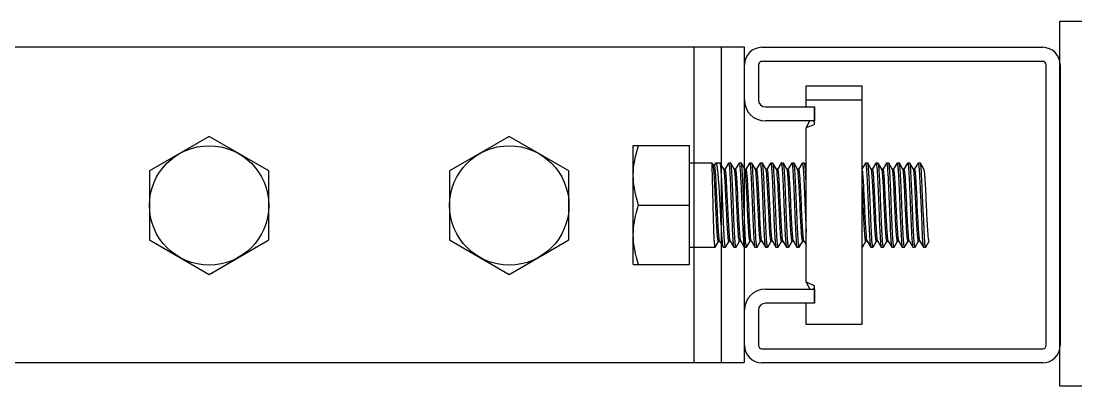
# Model space of a CAD drawing. Extents: x 1060579 to 1383165, y 581819 to 1037910.
# Drawn here: x 1271661 to 1272345, y 848100 to 848337 of the extents above; entities that cross this region are included whole.
import ezdxf

# ---------------------------------------------------------------- set-up
doc = ezdxf.new("R2010")
doc.units = 0
doc.header["$LTSCALE"] = 1000
doc.header["$MEASUREMENT"] = 0
doc.layers.add('02___PRT_ALL_AXES', color=7, linetype='Continuous')

msp = doc.modelspace()

# ---------------------------------------------------------------- linework, layer by layer
at = {"color": 0, "linetype": 'Continuous'}
for p, q in [((1272334.19, 848100.05), (1272334.19, 848336.96)), ((1272334.19, 848336.96), (1272589.33, 848336.96)), ((1272140.96, 848319.91), (1272323.04, 848319.91)), ((1272323.04, 848310.81), (1272140.96, 848310.81)), ((1272129.58, 848285.77), (1272129.58, 848308.53)), ((1272138.68, 848308.53), (1272138.68, 848285.77)), ((1272325.31, 848126.45), (1272325.31, 848308.53)), ((1272334.42, 848308.53), (1272334.42, 848126.45)), ((1272169.63, 848281.26), (1272169.63, 848285.81)), ((1272143.23, 848281.22), (1272175.1, 848281.22)), ((1272175.1, 848269.87), (1272175.1, 848281.26)), ((1272175.1, 848281.22), (1272175.1, 848272.11)), ((1272175.1, 848272.11), (1272143.23, 848272.11)), ((1272169.63, 848267.6), (1272172.01, 848272.15)), ((1272175.1, 848269.87), (1272169.63, 848267.6)), ((1272174.39, 848272.15), (1272175.1, 848270.78)), ((1272169.63, 848167.42), (1272169.63, 848267.6)), ((1272093.97, 848178.81), (1272093.97, 848256.21)), ((1272109.35, 848243.44), (1272108.55, 848244.83)), ((1272110.18, 848243.51), (1272109.31, 848243.51)), ((1272110.78, 848244.61), (1272110.15, 848243.53)), ((1272113.96, 848244.76), (1272113.89, 848244.83)), ((1272116.21, 848240.89), (1272113.96, 848244.76)), ((1272119.28, 848244.76), (1272117.04, 848240.91)), ((1272119.28, 848244.76), (1272119.35, 848244.83)), ((1272120.79, 848244.76), (1272120.72, 848244.83)), ((1272123.04, 848240.89), (1272120.79, 848244.76)), ((1272126.11, 848244.76), (1272123.87, 848240.91)), ((1272126.11, 848244.76), (1272126.18, 848244.83)), ((1272127.62, 848244.76), (1272127.55, 848244.83)), ((1272129.87, 848240.89), (1272127.62, 848244.76)), ((1272132.94, 848244.76), (1272130.7, 848240.91)), ((1272132.94, 848244.76), (1272133.01, 848244.83)), ((1272134.45, 848244.76), (1272134.38, 848244.83)), ((1272136.7, 848240.89), (1272134.45, 848244.76)), ((1272139.77, 848244.76), (1272137.53, 848240.91)), ((1272139.77, 848244.76), (1272139.84, 848244.83)), ((1272141.28, 848244.76), (1272141.21, 848244.83)), ((1272143.53, 848240.89), (1272141.28, 848244.76)), ((1272146.6, 848244.76), (1272144.36, 848240.91)), ((1272146.6, 848244.76), (1272146.67, 848244.83)), ((1272148.11, 848244.76), (1272148.04, 848244.83)), ((1272150.36, 848240.89), (1272148.11, 848244.76)), ((1272153.43, 848244.76), (1272151.19, 848240.91)), ((1272153.43, 848244.76), (1272153.5, 848244.83)), ((1272154.94, 848244.76), (1272154.87, 848244.83)), ((1272157.19, 848240.89), (1272154.94, 848244.76)), ((1272160.26, 848244.76), (1272158.02, 848240.91)), ((1272160.26, 848244.76), (1272160.33, 848244.83)), ((1272161.77, 848244.76), (1272161.7, 848244.83)), ((1272164.02, 848240.89), (1272161.77, 848244.76)), ((1272167.09, 848244.76), (1272164.85, 848240.91)), ((1272167.09, 848244.76), (1272167.16, 848244.83)), ((1272168.6, 848244.76), (1272168.53, 848244.83)), ((1272169.63, 848242.98), (1272168.6, 848244.76)), ((1272208.06, 848244.76), (1272206.06, 848241.3)), ((1272208.06, 848244.76), (1272208.14, 848244.83)), ((1272209.58, 848244.76), (1272209.51, 848244.83)), ((1272211.83, 848240.89), (1272209.58, 848244.76)), ((1272214.89, 848244.76), (1272212.66, 848240.91)), ((1272214.89, 848244.76), (1272214.97, 848244.83)), ((1272216.41, 848244.76), (1272216.34, 848244.83)), ((1272218.66, 848240.89), (1272216.41, 848244.76)), ((1272221.72, 848244.76), (1272219.49, 848240.91)), ((1272221.72, 848244.76), (1272221.8, 848244.83)), ((1272223.24, 848244.76), (1272223.17, 848244.83)), ((1272225.49, 848240.89), (1272223.24, 848244.76)), ((1272228.55, 848244.76), (1272226.32, 848240.91)), ((1272228.55, 848244.76), (1272228.63, 848244.83)), ((1272230.07, 848244.76), (1272230, 848244.83)), ((1272232.32, 848240.89), (1272230.07, 848244.76)), ((1272235.38, 848244.76), (1272233.15, 848240.91)), ((1272235.38, 848244.76), (1272235.46, 848244.83)), ((1272236.9, 848244.76), (1272236.83, 848244.83)), ((1272239.15, 848240.89), (1272236.9, 848244.76)), ((1272242.21, 848244.76), (1272239.98, 848240.91)), ((1272242.21, 848244.76), (1272242.29, 848244.83)), ((1272243.73, 848244.76), (1272243.66, 848244.83)), ((1272245.98, 848240.89), (1272243.73, 848244.76)), ((1272116.25, 848240.81), (1272116.21, 848240.89)), ((1272117.07, 848240.89), (1272116.21, 848240.89)), ((1272116.3, 848240.69), (1272116.25, 848240.81)), ((1272123.08, 848240.81), (1272123.04, 848240.89)), ((1272123.9, 848240.89), (1272123.04, 848240.89)), ((1272123.12, 848240.74), (1272123.08, 848240.81)), ((1272129.91, 848240.81), (1272129.87, 848240.89)), ((1272130.73, 848240.89), (1272129.87, 848240.89)), ((1272129.96, 848240.7), (1272129.91, 848240.81)), ((1272136.74, 848240.81), (1272136.7, 848240.89)), ((1272137.56, 848240.89), (1272136.7, 848240.89)), ((1272136.81, 848240.64), (1272136.74, 848240.81)), ((1272143.57, 848240.81), (1272143.53, 848240.89)), ((1272144.39, 848240.89), (1272143.53, 848240.89)), ((1272143.62, 848240.69), (1272143.57, 848240.81)), ((1272150.4, 848240.81), (1272150.36, 848240.89)), ((1272151.22, 848240.89), (1272150.36, 848240.89)), ((1272150.44, 848240.74), (1272150.4, 848240.81)), ((1272157.23, 848240.81), (1272157.19, 848240.89)), ((1272158.05, 848240.89), (1272157.19, 848240.89)), ((1272157.28, 848240.7), (1272157.23, 848240.81)), ((1272164.06, 848240.81), (1272164.02, 848240.89)), ((1272164.88, 848240.89), (1272164.02, 848240.89)), ((1272164.13, 848240.64), (1272164.06, 848240.81)), ((1272211.87, 848240.81), (1272211.83, 848240.89)), ((1272212.69, 848240.89), (1272211.83, 848240.89)), ((1272211.92, 848240.7), (1272211.87, 848240.81)), ((1272218.7, 848240.81), (1272218.66, 848240.89)), ((1272219.52, 848240.89), (1272218.66, 848240.89)), ((1272218.77, 848240.64), (1272218.7, 848240.81)), ((1272226.35, 848240.89), (1272225.49, 848240.89)), ((1272225.53, 848240.81), (1272225.49, 848240.89)), ((1272225.58, 848240.69), (1272225.53, 848240.81)), ((1272233.18, 848240.89), (1272232.32, 848240.89)), ((1272232.36, 848240.81), (1272232.32, 848240.89)), ((1272232.4, 848240.74), (1272232.36, 848240.81)), ((1272240.01, 848240.89), (1272239.15, 848240.89)), ((1272239.19, 848240.81), (1272239.15, 848240.89)), ((1272239.24, 848240.7), (1272239.19, 848240.81)), ((1272120.4, 848194.21), (1272120.33, 848194.38)), ((1272120.4, 848194.21), (1272120.44, 848194.13)), ((1272127.23, 848194.21), (1272127.18, 848194.32)), ((1272127.23, 848194.21), (1272127.27, 848194.13)), ((1272134.06, 848194.21), (1272134.03, 848194.28)), ((1272134.06, 848194.21), (1272134.1, 848194.13)), ((1272140.89, 848194.21), (1272140.84, 848194.33)), ((1272140.89, 848194.21), (1272140.93, 848194.13)), ((1272147.72, 848194.21), (1272147.65, 848194.38)), ((1272147.72, 848194.21), (1272147.76, 848194.13)), ((1272154.55, 848194.21), (1272154.5, 848194.32)), ((1272154.55, 848194.21), (1272154.59, 848194.13)), ((1272161.38, 848194.21), (1272161.35, 848194.28)), ((1272161.38, 848194.21), (1272161.42, 848194.13)), ((1272168.21, 848194.21), (1272168.16, 848194.33)), ((1272168.21, 848194.21), (1272168.25, 848194.13)), ((1272209.19, 848194.21), (1272209.14, 848194.32)), ((1272209.19, 848194.21), (1272209.23, 848194.13)), ((1272216.02, 848194.21), (1272215.99, 848194.28)), ((1272216.02, 848194.21), (1272216.06, 848194.13)), ((1272222.85, 848194.21), (1272222.8, 848194.33)), ((1272222.85, 848194.21), (1272222.89, 848194.13)), ((1272229.68, 848194.21), (1272229.61, 848194.38)), ((1272229.68, 848194.21), (1272229.72, 848194.13)), ((1272236.51, 848194.21), (1272236.46, 848194.32)), ((1272236.51, 848194.21), (1272236.55, 848194.13)), ((1272243.34, 848194.21), (1272243.3, 848194.28)), ((1272243.34, 848194.21), (1272243.38, 848194.13)), ((1272110.66, 848190.24), (1272110.61, 848190.19)), ((1272110.66, 848190.24), (1272112.77, 848193.88)), ((1272112.73, 848193.9), (1272113.6, 848193.9)), ((1272113.54, 848194.01), (1272113.52, 848194.06)), ((1272113.56, 848193.97), (1272113.54, 848194.01)), ((1272113.56, 848193.97), (1272115.7, 848190.28)), ((1272115.7, 848190.28), (1272115.8, 848190.19)), ((1272117.38, 848190.25), (1272117.3, 848190.19)), ((1272117.38, 848190.25), (1272119.61, 848194.11)), ((1272119.58, 848194.13), (1272120.44, 848194.13)), ((1272120.44, 848194.13), (1272122.69, 848190.25)), ((1272122.69, 848190.25), (1272122.77, 848190.19)), ((1272124.21, 848190.25), (1272124.13, 848190.19)), ((1272124.21, 848190.25), (1272126.44, 848194.11)), ((1272126.41, 848194.13), (1272127.27, 848194.13)), ((1272127.27, 848194.13), (1272129.52, 848190.25)), ((1272129.52, 848190.25), (1272129.6, 848190.19)), ((1272131.04, 848190.25), (1272130.96, 848190.19)), ((1272131.04, 848190.25), (1272133.27, 848194.11)), ((1272133.24, 848194.13), (1272134.1, 848194.13)), ((1272134.1, 848194.13), (1272136.35, 848190.25)), ((1272136.35, 848190.25), (1272136.43, 848190.19)), ((1272137.87, 848190.25), (1272137.79, 848190.19)), ((1272137.87, 848190.25), (1272140.1, 848194.11)), ((1272140.07, 848194.13), (1272140.93, 848194.13)), ((1272140.93, 848194.13), (1272143.18, 848190.25)), ((1272143.18, 848190.25), (1272143.25, 848190.19)), ((1272144.7, 848190.25), (1272144.62, 848190.19)), ((1272144.7, 848190.25), (1272146.93, 848194.11)), ((1272146.9, 848194.13), (1272147.76, 848194.13)), ((1272147.76, 848194.13), (1272150.01, 848190.25)), ((1272150.01, 848190.25), (1272150.08, 848190.19)), ((1272151.53, 848190.25), (1272151.45, 848190.19)), ((1272151.53, 848190.25), (1272153.76, 848194.11)), ((1272153.73, 848194.13), (1272154.59, 848194.13)), ((1272154.59, 848194.13), (1272156.84, 848190.25)), ((1272156.84, 848190.25), (1272156.91, 848190.19)), ((1272158.36, 848190.25), (1272158.28, 848190.19)), ((1272158.36, 848190.25), (1272160.59, 848194.11)), ((1272160.56, 848194.13), (1272161.42, 848194.13)), ((1272161.42, 848194.13), (1272163.67, 848190.25)), ((1272163.67, 848190.25), (1272163.74, 848190.19)), ((1272165.19, 848190.25), (1272165.11, 848190.19)), ((1272165.19, 848190.25), (1272167.42, 848194.11)), ((1272167.39, 848194.13), (1272168.25, 848194.13)), ((1272168.25, 848194.13), (1272169.63, 848191.75)), ((1272206.09, 848190.19), (1272206.06, 848190.2)), ((1272206.17, 848190.25), (1272206.09, 848190.19)), ((1272206.17, 848190.25), (1272208.4, 848194.11)), ((1272208.37, 848194.13), (1272209.23, 848194.13)), ((1272209.23, 848194.13), (1272211.48, 848190.25)), ((1272211.48, 848190.25), (1272211.55, 848190.19)), ((1272213, 848190.25), (1272212.92, 848190.19)), ((1272213, 848190.25), (1272215.23, 848194.11)), ((1272215.2, 848194.13), (1272216.06, 848194.13)), ((1272216.06, 848194.13), (1272218.31, 848190.25)), ((1272218.31, 848190.25), (1272218.38, 848190.19)), ((1272219.83, 848190.25), (1272219.75, 848190.19)), ((1272219.83, 848190.25), (1272222.06, 848194.11)), ((1272222.03, 848194.13), (1272222.89, 848194.13)), ((1272222.89, 848194.13), (1272225.14, 848190.25)), ((1272225.14, 848190.25), (1272225.21, 848190.19)), ((1272226.66, 848190.25), (1272226.58, 848190.19)), ((1272226.66, 848190.25), (1272228.89, 848194.11)), ((1272228.86, 848194.13), (1272229.72, 848194.13)), ((1272229.72, 848194.13), (1272231.97, 848190.25)), ((1272231.97, 848190.25), (1272232.04, 848190.19)), ((1272233.49, 848190.25), (1272233.41, 848190.19)), ((1272233.49, 848190.25), (1272235.72, 848194.11)), ((1272235.69, 848194.13), (1272236.55, 848194.13)), ((1272236.55, 848194.13), (1272238.8, 848190.25)), ((1272238.8, 848190.25), (1272238.87, 848190.19)), ((1272240.32, 848190.25), (1272240.24, 848190.19)), ((1272240.32, 848190.25), (1272242.55, 848194.11)), ((1272242.52, 848194.13), (1272243.38, 848194.13)), ((1272243.38, 848194.13), (1272245.63, 848190.25)), ((1272245.63, 848190.25), (1272245.7, 848190.19)), ((1272247.15, 848190.25), (1272247.07, 848190.19)), ((1272247.15, 848190.25), (1272249.38, 848194.11)), ((1272247.15, 848190.25), (1272247.69, 848191.2)), ((1272175.1, 848165.15), (1272169.63, 848167.42)), ((1272169.63, 848167.42), (1272172.01, 848162.87)), ((1272143.23, 848162.87), (1272175.1, 848162.87)), ((1272174.39, 848162.87), (1272175.1, 848164.24)), ((1272175.1, 848153.76), (1272175.1, 848165.15)), ((1272175.1, 848162.87), (1272175.1, 848153.76)), ((1272175.1, 848153.76), (1272143.23, 848153.76)), ((1272169.63, 848140.1), (1272169.63, 848153.76)), ((1272129.58, 848126.45), (1272129.58, 848149.21)), ((1272138.68, 848149.21), (1272138.68, 848126.45)), ((1272140.96, 848124.18), (1272323.04, 848124.18)), ((1272323.04, 848115.07), (1272140.96, 848115.07)), ((1272334.19, 848100.05), (1272589.33, 848100.05))]:
    msp.add_line(p, q, dxfattribs=at)
at = {"color": 0}
for p, q in [((1271529.78, 848320.21), (1272129.45, 848320.21)), ((1271852.51, 848320.21), (1272129.45, 848320.21)), ((1272096.9, 848320.21), (1272096.9, 848115.29)), ((1272114.46, 848320.21), (1272114.46, 848115.29)), ((1272129.45, 848320.21), (1272129.45, 848115.29)), ((1270990.26, 848115.2), (1272129.45, 848115.29)), ((1271852.51, 848115.29), (1272129.45, 848115.29))]:
    msp.add_line(p, q, dxfattribs=at)
at = {"color": 0, "linetype": 'Continuous'}
for centre, radius, start, end in [((1272140.96, 848308.53), 11.38, 90, 180), ((1272323.04, 848308.53), 11.38, 0, 90), ((1272140.96, 848308.53), 2.28, 90, 180), ((1272323.04, 848308.53), 2.28, 0, 90), ((1272143.23, 848285.77), 13.66, 180, 270), ((1272143.23, 848285.77), 4.55, 180, 270), ((1272143.23, 848149.21), 13.66, 90, 180), ((1272143.23, 848149.21), 4.55, 90, 180), ((1272140.96, 848126.45), 11.38, 180, 270), ((1272140.96, 848126.45), 2.28, 180, 270), ((1272323.04, 848126.45), 11.38, 270, 0), ((1272323.04, 848126.45), 2.28, 270, 0)]:
    msp.add_arc(centre, radius, start, end, dxfattribs=at)
for points, knots in [([(1272109.34, 848217.51), (1272109.25, 848220.96), (1272109.13, 848225.98), (1272108.97, 848232.36), (1272108.88, 848236.44), (1272108.75, 848239.78), (1272108.74, 848242.33), (1272108.54, 848243.86), (1272108.65, 848244.65), (1272108.55, 848244.83)], [0, 0, 0, 0, 0.378979, 0.550574, 0.701439, 0.825899, 0.919266, 0.978026, 1, 1, 1, 1]), ([(1272112.73, 848193.9), (1272112.56, 848193.9), (1272112.48, 848194.84), (1272112.22, 848195.96), (1272112.06, 848198.35), (1272111.84, 848201.31), (1272111.63, 848204.99), (1272111.34, 848210.73), (1272111, 848218.34), (1272110.61, 848227.18), (1272110.28, 848233.97), (1272109.98, 848238.44), (1272109.8, 848240.82), (1272109.59, 848242.39), (1272109.48, 848243.21), (1272109.35, 848243.44)], [0, 0, 0, 0, 0.01052, 0.0391, 0.08506, 0.146619, 0.22135, 0.306335, 0.493724, 0.680808, 0.840683, 0.903326, 0.951582, 0.984032, 1, 1, 1, 1]), ([(1272113.52, 848194.06), (1272113.16, 848194.96), (1272113.08, 848198.03), (1272112.54, 848203.74), (1272112.23, 848211.68), (1272111.81, 848220.56), (1272111.48, 848228), (1272111.2, 848233.45), (1272111.01, 848236.85), (1272110.8, 848239.54), (1272110.64, 848241.69), (1272110.41, 848242.69), (1272110.33, 848243.51), (1272110.18, 848243.51)], [0, 0, 0, 0, 0.058667, 0.181398, 0.349542, 0.537959, 0.719317, 0.799263, 0.868346, 0.924327, 0.965497, 0.990759, 1, 1, 1, 1]), ([(1272110.78, 848244.61), (1272110.82, 848244.67), (1272110.88, 848244.77), (1272110.99, 848244.83), (1272111.03, 848244.83)], [0, 0, 0, 0, 0.60461, 1, 1, 1, 1]), ([(1272111.03, 848244.83), (1272111.24, 848244.83), (1272111.54, 848243.87), (1272111.82, 848242.52), (1272112.15, 848239.91), (1272112.46, 848236.6), (1272112.77, 848232.49), (1272113.19, 848226.06), (1272113.47, 848221), (1272113.65, 848217.51)], [0, 0, 0, 0, 0.023288, 0.081106, 0.17351, 0.297357, 0.448037, 0.619843, 1, 1, 1, 1]), ([(1272115.59, 848217.51), (1272115.46, 848220.85), (1272115.21, 848227.06), (1272114.89, 848234.42), (1272114.59, 848239.29), (1272114.42, 848241.9), (1272114.19, 848243.61), (1272114.1, 848244.52), (1272113.96, 848244.76)], [0, 0, 0, 0, 0.366988, 0.682925, 0.807584, 0.903955, 0.968736, 1, 1, 1, 1]), ([(1272119.35, 848244.83), (1272119.54, 848244.83), (1272119.57, 848243.77), (1272119.86, 848242.56), (1272120, 848239.88), (1272120.23, 848236.6), (1272120.43, 848232.49), (1272120.72, 848226.06), (1272120.92, 848220.99), (1272121.06, 848217.51)], [0, 0, 0, 0, 0.020674, 0.077922, 0.170354, 0.294552, 0.445782, 0.618271, 1, 1, 1, 1]), ([(1272122.42, 848217.51), (1272122.29, 848220.85), (1272122.04, 848227.06), (1272121.72, 848234.42), (1272121.42, 848239.29), (1272121.25, 848241.9), (1272121.02, 848243.61), (1272120.93, 848244.52), (1272120.79, 848244.76)], [0, 0, 0, 0, 0.366992, 0.68293, 0.807585, 0.903954, 0.968736, 1, 1, 1, 1]), ([(1272126.18, 848244.83), (1272126.47, 848244.34), (1272126.55, 848243.15), (1272126.79, 848240.91), (1272126.96, 848238.04), (1272127.16, 848234.63), (1272127.37, 848230.06), (1272127.62, 848224.36), (1272127.8, 848219.79), (1272127.89, 848217.51)], [0, 0, 0, 0, 0.062069, 0.124628, 0.24966, 0.374704, 0.499766, 0.749882, 1, 1, 1, 1]), ([(1272129.25, 848217.51), (1272129.12, 848220.85), (1272128.87, 848227.06), (1272128.55, 848234.42), (1272128.25, 848239.29), (1272128.08, 848241.9), (1272127.85, 848243.61), (1272127.76, 848244.52), (1272127.62, 848244.76)], [0, 0, 0, 0, 0.366986, 0.682927, 0.807583, 0.903951, 0.968734, 1, 1, 1, 1]), ([(1272133.01, 848244.83), (1272133.3, 848244.34), (1272133.38, 848243.15), (1272133.62, 848240.91), (1272133.8, 848238.04), (1272133.99, 848234.63), (1272134.2, 848230.06), (1272134.45, 848224.36), (1272134.63, 848219.79), (1272134.72, 848217.51)], [0, 0, 0, 0, 0.062073, 0.124647, 0.249672, 0.374715, 0.499775, 0.749887, 1, 1, 1, 1]), ([(1272136.08, 848217.51), (1272135.95, 848220.85), (1272135.7, 848227.06), (1272135.38, 848234.42), (1272135.08, 848239.29), (1272134.91, 848241.9), (1272134.68, 848243.61), (1272134.59, 848244.52), (1272134.45, 848244.76)], [0, 0, 0, 0, 0.366981, 0.68292, 0.80758, 0.903952, 0.968734, 1, 1, 1, 1]), ([(1272139.84, 848244.83), (1272140.03, 848244.83), (1272140.06, 848243.77), (1272140.35, 848242.56), (1272140.49, 848239.88), (1272140.72, 848236.6), (1272140.92, 848232.49), (1272141.21, 848226.06), (1272141.41, 848220.99), (1272141.55, 848217.51)], [0, 0, 0, 0, 0.020675, 0.077925, 0.170358, 0.294556, 0.445789, 0.618278, 1, 1, 1, 1]), ([(1272142.91, 848217.51), (1272142.78, 848220.85), (1272142.53, 848227.06), (1272142.21, 848234.42), (1272141.91, 848239.29), (1272141.74, 848241.9), (1272141.51, 848243.61), (1272141.42, 848244.52), (1272141.28, 848244.76)], [0, 0, 0, 0, 0.366988, 0.682925, 0.807584, 0.903955, 0.968736, 1, 1, 1, 1]), ([(1272146.67, 848244.83), (1272146.86, 848244.83), (1272146.89, 848243.77), (1272147.18, 848242.56), (1272147.32, 848239.88), (1272147.55, 848236.6), (1272147.75, 848232.49), (1272148.04, 848226.06), (1272148.24, 848220.99), (1272148.38, 848217.51)], [0, 0, 0, 0, 0.020674, 0.077922, 0.170354, 0.294552, 0.445782, 0.618271, 1, 1, 1, 1]), ([(1272149.74, 848217.51), (1272149.61, 848220.85), (1272149.36, 848227.06), (1272149.04, 848234.42), (1272148.74, 848239.29), (1272148.57, 848241.9), (1272148.34, 848243.61), (1272148.25, 848244.52), (1272148.11, 848244.76)], [0, 0, 0, 0, 0.366992, 0.68293, 0.807585, 0.903954, 0.968736, 1, 1, 1, 1]), ([(1272153.5, 848244.83), (1272153.79, 848244.34), (1272153.87, 848243.15), (1272154.11, 848240.91), (1272154.28, 848238.04), (1272154.48, 848234.63), (1272154.69, 848230.06), (1272154.94, 848224.36), (1272155.12, 848219.79), (1272155.21, 848217.51)], [0, 0, 0, 0, 0.062069, 0.124628, 0.24966, 0.374704, 0.499766, 0.749882, 1, 1, 1, 1]), ([(1272156.57, 848217.51), (1272156.44, 848220.85), (1272156.19, 848227.06), (1272155.87, 848234.42), (1272155.57, 848239.29), (1272155.4, 848241.9), (1272155.17, 848243.61), (1272155.08, 848244.52), (1272154.94, 848244.76)], [0, 0, 0, 0, 0.366986, 0.682927, 0.807583, 0.903951, 0.968734, 1, 1, 1, 1]), ([(1272160.33, 848244.83), (1272160.62, 848244.34), (1272160.7, 848243.15), (1272160.94, 848240.91), (1272161.12, 848238.04), (1272161.31, 848234.63), (1272161.52, 848230.06), (1272161.77, 848224.36), (1272161.95, 848219.79), (1272162.04, 848217.51)], [0, 0, 0, 0, 0.062073, 0.124647, 0.249672, 0.374715, 0.499775, 0.749887, 1, 1, 1, 1]), ([(1272163.4, 848217.51), (1272163.27, 848220.85), (1272163.02, 848227.06), (1272162.7, 848234.42), (1272162.4, 848239.29), (1272162.23, 848241.9), (1272162, 848243.61), (1272161.91, 848244.52), (1272161.77, 848244.76)], [0, 0, 0, 0, 0.366981, 0.68292, 0.80758, 0.903952, 0.968734, 1, 1, 1, 1]), ([(1272167.16, 848244.83), (1272167.35, 848244.83), (1272167.38, 848243.77), (1272167.67, 848242.56), (1272167.81, 848239.88), (1272168.04, 848236.6), (1272168.24, 848232.49), (1272168.53, 848226.06), (1272168.73, 848220.99), (1272168.87, 848217.51)], [0, 0, 0, 0, 0.020675, 0.077925, 0.170358, 0.294556, 0.445789, 0.618278, 1, 1, 1, 1]), ([(1272169.63, 848231.82), (1272169.55, 848233.51), (1272169.39, 848236.53), (1272169.2, 848240.47), (1272168.88, 848243.04), (1272168.81, 848244.41), (1272168.6, 848244.76)], [0, 0, 0, 0, 0.391041, 0.698389, 0.904948, 1, 1, 1, 1]), ([(1272208.14, 848244.83), (1272208.43, 848244.34), (1272208.51, 848243.15), (1272208.75, 848240.91), (1272208.92, 848238.04), (1272209.12, 848234.63), (1272209.33, 848230.06), (1272209.58, 848224.36), (1272209.76, 848219.79), (1272209.85, 848217.51)], [0, 0, 0, 0, 0.062069, 0.124628, 0.24966, 0.374704, 0.499766, 0.749882, 1, 1, 1, 1]), ([(1272211.21, 848217.51), (1272211.08, 848220.85), (1272210.83, 848227.06), (1272210.51, 848234.42), (1272210.21, 848239.29), (1272210.04, 848241.9), (1272209.81, 848243.61), (1272209.72, 848244.52), (1272209.58, 848244.76)], [0, 0, 0, 0, 0.366986, 0.682927, 0.807583, 0.903951, 0.968734, 1, 1, 1, 1]), ([(1272214.97, 848244.83), (1272215.26, 848244.34), (1272215.34, 848243.15), (1272215.58, 848240.91), (1272215.76, 848238.04), (1272215.95, 848234.63), (1272216.16, 848230.06), (1272216.41, 848224.36), (1272216.59, 848219.79), (1272216.68, 848217.51)], [0, 0, 0, 0, 0.062073, 0.124647, 0.249672, 0.374715, 0.499775, 0.749887, 1, 1, 1, 1]), ([(1272218.04, 848217.51), (1272217.91, 848220.85), (1272217.66, 848227.06), (1272217.34, 848234.42), (1272217.04, 848239.29), (1272216.87, 848241.9), (1272216.64, 848243.61), (1272216.55, 848244.52), (1272216.41, 848244.76)], [0, 0, 0, 0, 0.366981, 0.68292, 0.80758, 0.903952, 0.968734, 1, 1, 1, 1]), ([(1272221.8, 848244.83), (1272221.99, 848244.83), (1272222.02, 848243.77), (1272222.31, 848242.56), (1272222.45, 848239.88), (1272222.68, 848236.6), (1272222.88, 848232.49), (1272223.17, 848226.06), (1272223.37, 848220.99), (1272223.51, 848217.51)], [0, 0, 0, 0, 0.020675, 0.077925, 0.170358, 0.294556, 0.445789, 0.618278, 1, 1, 1, 1]), ([(1272224.87, 848217.51), (1272224.74, 848220.85), (1272224.49, 848227.06), (1272224.17, 848234.42), (1272223.87, 848239.29), (1272223.7, 848241.9), (1272223.47, 848243.61), (1272223.38, 848244.52), (1272223.24, 848244.76)], [0, 0, 0, 0, 0.366988, 0.682925, 0.807584, 0.903955, 0.968736, 1, 1, 1, 1]), ([(1272228.63, 848244.83), (1272228.82, 848244.83), (1272228.85, 848243.77), (1272229.14, 848242.56), (1272229.28, 848239.88), (1272229.51, 848236.6), (1272229.71, 848232.49), (1272230, 848226.06), (1272230.2, 848220.99), (1272230.34, 848217.51)], [0, 0, 0, 0, 0.020674, 0.077922, 0.170354, 0.294552, 0.445782, 0.618271, 1, 1, 1, 1]), ([(1272231.7, 848217.51), (1272231.57, 848220.85), (1272231.32, 848227.06), (1272231, 848234.42), (1272230.7, 848239.29), (1272230.53, 848241.9), (1272230.3, 848243.61), (1272230.21, 848244.52), (1272230.07, 848244.76)], [0, 0, 0, 0, 0.366992, 0.68293, 0.807585, 0.903954, 0.968736, 1, 1, 1, 1]), ([(1272235.46, 848244.83), (1272235.75, 848244.34), (1272235.83, 848243.15), (1272236.07, 848240.91), (1272236.24, 848238.04), (1272236.44, 848234.63), (1272236.65, 848230.06), (1272236.9, 848224.36), (1272237.08, 848219.79), (1272237.17, 848217.51)], [0, 0, 0, 0, 0.062069, 0.124628, 0.24966, 0.374704, 0.499766, 0.749882, 1, 1, 1, 1]), ([(1272238.53, 848217.51), (1272238.4, 848220.85), (1272238.15, 848227.06), (1272237.83, 848234.42), (1272237.53, 848239.29), (1272237.36, 848241.9), (1272237.13, 848243.61), (1272237.04, 848244.52), (1272236.9, 848244.76)], [0, 0, 0, 0, 0.366986, 0.682927, 0.807583, 0.903951, 0.968734, 1, 1, 1, 1]), ([(1272242.29, 848244.83), (1272242.54, 848244.41), (1272242.66, 848243.38), (1272242.83, 848241.43), (1272243.11, 848237.95), (1272243.25, 848234.98), (1272244.89, 848197.51)], [0, 0, 0, 0, 0.124099, 0.249608, 0.499549, 1, 1, 1, 1]), ([(1272246.55, 848193.28), (1272244.46, 848237.66), (1272244.34, 848239.56), (1272244.18, 848242.04), (1272243.96, 848243.67), (1272243.87, 848244.53), (1272243.73, 848244.76)], [0, 0, 0, 0, 0.393102, 0.696629, 0.900807, 1, 1, 1, 1]), ([(1272119.58, 848194.13), (1272119.42, 848194.13), (1272119.33, 848194.94), (1272119.11, 848195.93), (1272118.94, 848198.03), (1272118.74, 848200.64), (1272118.54, 848203.91), (1272118.26, 848209.08), (1272117.94, 848216.07), (1272117.54, 848224.34), (1272117.22, 848231.68), (1272116.74, 848236.98), (1272116.62, 848239.82), (1272116.3, 848240.69)], [0, 0, 0, 0, 0.009862, 0.036422, 0.079279, 0.137007, 0.207601, 0.288584, 0.470051, 0.656062, 0.820625, 0.940784, 1, 1, 1, 1]), ([(1272120.33, 848194.38), (1272120.04, 848195.29), (1272119.88, 848198.18), (1272119.43, 848203.55), (1272119.1, 848210.89), (1272118.7, 848219.13), (1272118.38, 848226.07), (1272118.1, 848231.2), (1272117.91, 848234.45), (1272117.7, 848237.03), (1272117.54, 848239.11), (1272117.32, 848240.08), (1272117.23, 848240.89), (1272117.07, 848240.89)], [0, 0, 0, 0, 0.06161, 0.183132, 0.347991, 0.533432, 0.713816, 0.794195, 0.864212, 0.921438, 0.963906, 0.990221, 1, 1, 1, 1]), ([(1272126.41, 848194.13), (1272126.25, 848194.13), (1272126.16, 848194.95), (1272125.93, 848195.95), (1272125.77, 848198.07), (1272125.56, 848200.71), (1272125.37, 848204.01), (1272125.09, 848209.23), (1272124.76, 848216.25), (1272124.36, 848224.55), (1272124.05, 848231.89), (1272123.54, 848237.11), (1272123.45, 848239.92), (1272123.12, 848240.74)], [0, 0, 0, 0, 0.009951, 0.036772, 0.080043, 0.138305, 0.209512, 0.291137, 0.473755, 0.660367, 0.824608, 0.943318, 1, 1, 1, 1]), ([(1272127.18, 848194.32), (1272126.86, 848195.17), (1272126.74, 848198.01), (1272126.26, 848203.29), (1272125.94, 848210.63), (1272125.54, 848218.91), (1272125.22, 848225.9), (1272124.94, 848231.09), (1272124.75, 848234.37), (1272124.54, 848236.98), (1272124.38, 848239.08), (1272124.15, 848240.07), (1272124.06, 848240.89), (1272123.9, 848240.89)], [0, 0, 0, 0, 0.058624, 0.178444, 0.342933, 0.529084, 0.71082, 0.791953, 0.86269, 0.920543, 0.963496, 0.990117, 1, 1, 1, 1]), ([(1272133.24, 848194.13), (1272133.08, 848194.13), (1272132.99, 848194.95), (1272132.77, 848195.94), (1272132.6, 848198.04), (1272132.4, 848200.65), (1272132.2, 848203.93), (1272131.92, 848209.12), (1272131.6, 848216.11), (1272131.2, 848224.39), (1272130.88, 848231.73), (1272130.4, 848237.01), (1272130.28, 848239.84), (1272129.96, 848240.7)], [0, 0, 0, 0, 0.009883, 0.036504, 0.079457, 0.13731, 0.208047, 0.28918, 0.470916, 0.657067, 0.821556, 0.941376, 1, 1, 1, 1]), ([(1272134.03, 848194.28), (1272133.69, 848195.1), (1272133.6, 848197.91), (1272133.09, 848203.13), (1272132.78, 848210.47), (1272132.38, 848218.76), (1272132.06, 848225.79), (1272131.77, 848231.01), (1272131.58, 848234.31), (1272131.37, 848236.95), (1272131.21, 848239.07), (1272130.98, 848240.07), (1272130.89, 848240.89), (1272130.73, 848240.89)], [0, 0, 0, 0, 0.056682, 0.175392, 0.339633, 0.526245, 0.708863, 0.790488, 0.861695, 0.919957, 0.963228, 0.990049, 1, 1, 1, 1]), ([(1272140.07, 848194.13), (1272139.92, 848194.13), (1272139.82, 848194.93), (1272139.6, 848195.91), (1272139.44, 848197.99), (1272139.23, 848200.57), (1272139.04, 848203.81), (1272138.76, 848208.95), (1272138.44, 848215.89), (1272138.04, 848224.13), (1272137.71, 848231.47), (1272137.26, 848236.84), (1272137.1, 848239.72), (1272136.81, 848240.64)], [0, 0, 0, 0, 0.009779, 0.036094, 0.078562, 0.135788, 0.205805, 0.286184, 0.466568, 0.652009, 0.816868, 0.93839, 1, 1, 1, 1]), ([(1272140.84, 848194.33), (1272140.53, 848195.2), (1272140.4, 848198.04), (1272139.92, 848203.34), (1272139.6, 848210.68), (1272139.2, 848218.95), (1272138.88, 848225.94), (1272138.6, 848231.11), (1272138.4, 848234.38), (1272138.2, 848236.99), (1272138.03, 848239.09), (1272137.81, 848240.08), (1272137.72, 848240.89), (1272137.56, 848240.89)], [0, 0, 0, 0, 0.059216, 0.179375, 0.343938, 0.529949, 0.711416, 0.792399, 0.862993, 0.920721, 0.963578, 0.990138, 1, 1, 1, 1]), ([(1272146.9, 848194.13), (1272146.74, 848194.13), (1272146.65, 848194.94), (1272146.43, 848195.93), (1272146.26, 848198.03), (1272146.06, 848200.64), (1272145.86, 848203.91), (1272145.58, 848209.08), (1272145.26, 848216.07), (1272144.86, 848224.34), (1272144.54, 848231.68), (1272144.06, 848236.98), (1272143.94, 848239.82), (1272143.62, 848240.69)], [0, 0, 0, 0, 0.009862, 0.036422, 0.079279, 0.137007, 0.207601, 0.288584, 0.470051, 0.656062, 0.820625, 0.940784, 1, 1, 1, 1]), ([(1272147.65, 848194.38), (1272147.36, 848195.29), (1272147.2, 848198.18), (1272146.75, 848203.55), (1272146.42, 848210.89), (1272146.02, 848219.13), (1272145.7, 848226.07), (1272145.42, 848231.2), (1272145.23, 848234.45), (1272145.02, 848237.03), (1272144.86, 848239.11), (1272144.64, 848240.08), (1272144.55, 848240.89), (1272144.39, 848240.89)], [0, 0, 0, 0, 0.06161, 0.183132, 0.347991, 0.533432, 0.713816, 0.794195, 0.864212, 0.921438, 0.963906, 0.990221, 1, 1, 1, 1]), ([(1272153.73, 848194.13), (1272153.57, 848194.13), (1272153.48, 848194.95), (1272153.25, 848195.95), (1272153.09, 848198.07), (1272152.88, 848200.71), (1272152.69, 848204.01), (1272152.41, 848209.23), (1272152.08, 848216.25), (1272151.68, 848224.55), (1272151.37, 848231.89), (1272150.86, 848237.11), (1272150.77, 848239.92), (1272150.44, 848240.74)], [0, 0, 0, 0, 0.009951, 0.036772, 0.080043, 0.138305, 0.209512, 0.291137, 0.473755, 0.660367, 0.824608, 0.943318, 1, 1, 1, 1]), ([(1272154.5, 848194.32), (1272154.18, 848195.17), (1272154.06, 848198.01), (1272153.58, 848203.29), (1272153.26, 848210.63), (1272152.86, 848218.91), (1272152.54, 848225.9), (1272152.26, 848231.09), (1272152.07, 848234.37), (1272151.86, 848236.98), (1272151.7, 848239.08), (1272151.47, 848240.07), (1272151.38, 848240.89), (1272151.22, 848240.89)], [0, 0, 0, 0, 0.058624, 0.178444, 0.342933, 0.529084, 0.71082, 0.791953, 0.86269, 0.920543, 0.963496, 0.990117, 1, 1, 1, 1]), ([(1272160.56, 848194.13), (1272160.4, 848194.13), (1272160.31, 848194.95), (1272160.09, 848195.94), (1272159.92, 848198.04), (1272159.72, 848200.65), (1272159.52, 848203.93), (1272159.24, 848209.12), (1272158.92, 848216.11), (1272158.52, 848224.39), (1272158.2, 848231.73), (1272157.72, 848237.01), (1272157.6, 848239.84), (1272157.28, 848240.7)], [0, 0, 0, 0, 0.009883, 0.036504, 0.079457, 0.13731, 0.208047, 0.28918, 0.470916, 0.657067, 0.821556, 0.941376, 1, 1, 1, 1]), ([(1272161.35, 848194.28), (1272161.01, 848195.1), (1272160.92, 848197.91), (1272160.41, 848203.13), (1272160.1, 848210.47), (1272159.7, 848218.76), (1272159.38, 848225.79), (1272159.09, 848231.01), (1272158.9, 848234.31), (1272158.69, 848236.95), (1272158.53, 848239.07), (1272158.3, 848240.07), (1272158.21, 848240.89), (1272158.05, 848240.89)], [0, 0, 0, 0, 0.056682, 0.175392, 0.339633, 0.526245, 0.708863, 0.790488, 0.861695, 0.919957, 0.963228, 0.990049, 1, 1, 1, 1]), ([(1272167.39, 848194.13), (1272167.24, 848194.13), (1272167.14, 848194.93), (1272166.92, 848195.91), (1272166.76, 848197.99), (1272166.55, 848200.57), (1272166.36, 848203.81), (1272166.08, 848208.95), (1272165.76, 848215.89), (1272165.36, 848224.13), (1272165.03, 848231.47), (1272164.58, 848236.84), (1272164.42, 848239.72), (1272164.13, 848240.64)], [0, 0, 0, 0, 0.009779, 0.036094, 0.078562, 0.135788, 0.205805, 0.286184, 0.466568, 0.652009, 0.816868, 0.93839, 1, 1, 1, 1]), ([(1272168.16, 848194.33), (1272167.85, 848195.2), (1272167.72, 848198.04), (1272167.24, 848203.34), (1272166.92, 848210.68), (1272166.52, 848218.95), (1272166.2, 848225.94), (1272165.92, 848231.11), (1272165.72, 848234.38), (1272165.52, 848236.99), (1272165.35, 848239.09), (1272165.13, 848240.08), (1272165.04, 848240.89), (1272164.88, 848240.89)], [0, 0, 0, 0, 0.059216, 0.179375, 0.343938, 0.529949, 0.711416, 0.792399, 0.862993, 0.920721, 0.963578, 0.990138, 1, 1, 1, 1]), ([(1272209.14, 848194.32), (1272208.85, 848195.1), (1272208.72, 848197.65), (1272208.28, 848202.44), (1272207.97, 848209.16), (1272207.6, 848216.89), (1272207.23, 848224.7), (1272206.9, 848231.62), (1272206.5, 848236.77), (1272206.3, 848239.56), (1272206.06, 848240.5)], [0, 0, 0, 0, 0.053745, 0.162765, 0.3138, 0.48818, 0.6643, 0.82034, 0.936997, 1, 1, 1, 1]), ([(1272215.2, 848194.13), (1272215.04, 848194.13), (1272214.95, 848194.95), (1272214.73, 848195.94), (1272214.56, 848198.04), (1272214.35, 848200.65), (1272214.16, 848203.93), (1272213.88, 848209.12), (1272213.56, 848216.11), (1272213.16, 848224.39), (1272212.84, 848231.73), (1272212.36, 848237.01), (1272212.24, 848239.84), (1272211.92, 848240.7)], [0, 0, 0, 0, 0.009883, 0.036504, 0.079457, 0.13731, 0.208047, 0.28918, 0.470916, 0.657067, 0.821556, 0.941376, 1, 1, 1, 1]), ([(1272215.99, 848194.28), (1272215.65, 848195.1), (1272215.56, 848197.91), (1272215.05, 848203.13), (1272214.74, 848210.47), (1272214.34, 848218.76), (1272214.02, 848225.79), (1272213.73, 848231.01), (1272213.54, 848234.31), (1272213.33, 848236.95), (1272213.17, 848239.07), (1272212.94, 848240.07), (1272212.85, 848240.89), (1272212.69, 848240.89)], [0, 0, 0, 0, 0.056682, 0.175392, 0.339633, 0.526245, 0.708863, 0.790488, 0.861695, 0.919957, 0.963228, 0.990049, 1, 1, 1, 1]), ([(1272222.03, 848194.13), (1272221.88, 848194.13), (1272221.78, 848194.93), (1272221.56, 848195.91), (1272221.4, 848197.99), (1272221.19, 848200.57), (1272221, 848203.81), (1272220.72, 848208.95), (1272220.4, 848215.89), (1272220, 848224.13), (1272219.67, 848231.47), (1272219.22, 848236.84), (1272219.06, 848239.72), (1272218.77, 848240.64)], [0, 0, 0, 0, 0.009779, 0.036094, 0.078562, 0.135788, 0.205805, 0.286184, 0.466568, 0.652009, 0.816868, 0.93839, 1, 1, 1, 1]), ([(1272222.8, 848194.33), (1272222.49, 848195.2), (1272222.36, 848198.04), (1272221.88, 848203.34), (1272221.56, 848210.68), (1272221.16, 848218.95), (1272220.84, 848225.94), (1272220.56, 848231.11), (1272220.36, 848234.38), (1272220.16, 848236.99), (1272219.99, 848239.09), (1272219.77, 848240.08), (1272219.68, 848240.89), (1272219.52, 848240.89)], [0, 0, 0, 0, 0.059216, 0.179375, 0.343938, 0.529949, 0.711416, 0.792399, 0.862993, 0.920721, 0.963578, 0.990138, 1, 1, 1, 1]), ([(1272228.86, 848194.13), (1272228.7, 848194.13), (1272228.61, 848194.94), (1272228.39, 848195.93), (1272228.22, 848198.03), (1272228.02, 848200.64), (1272227.82, 848203.91), (1272227.54, 848209.08), (1272227.22, 848216.07), (1272226.82, 848224.34), (1272226.5, 848231.68), (1272226.02, 848236.98), (1272225.9, 848239.82), (1272225.58, 848240.69)], [0, 0, 0, 0, 0.009862, 0.036422, 0.079279, 0.137007, 0.207601, 0.288584, 0.470051, 0.656062, 0.820625, 0.940784, 1, 1, 1, 1]), ([(1272229.61, 848194.38), (1272229.32, 848195.29), (1272229.16, 848198.18), (1272228.71, 848203.55), (1272228.38, 848210.89), (1272227.98, 848219.13), (1272227.66, 848226.07), (1272227.38, 848231.2), (1272227.19, 848234.45), (1272226.98, 848237.03), (1272226.82, 848239.11), (1272226.6, 848240.08), (1272226.51, 848240.89), (1272226.35, 848240.89)], [0, 0, 0, 0, 0.06161, 0.183132, 0.347991, 0.533432, 0.713816, 0.794195, 0.864212, 0.921438, 0.963906, 0.990221, 1, 1, 1, 1]), ([(1272235.69, 848194.13), (1272235.53, 848194.13), (1272235.44, 848194.95), (1272235.21, 848195.95), (1272235.05, 848198.07), (1272234.84, 848200.71), (1272234.65, 848204.01), (1272234.37, 848209.23), (1272234.04, 848216.25), (1272233.64, 848224.55), (1272233.33, 848231.89), (1272232.82, 848237.11), (1272232.73, 848239.92), (1272232.4, 848240.74)], [0, 0, 0, 0, 0.009951, 0.036772, 0.080043, 0.138305, 0.209512, 0.291137, 0.473755, 0.660367, 0.824608, 0.943318, 1, 1, 1, 1]), ([(1272236.46, 848194.32), (1272236.14, 848195.17), (1272236.02, 848198.01), (1272235.54, 848203.29), (1272235.22, 848210.63), (1272234.82, 848218.91), (1272234.5, 848225.9), (1272234.22, 848231.09), (1272234.03, 848234.37), (1272233.82, 848236.98), (1272233.65, 848239.08), (1272233.43, 848240.07), (1272233.34, 848240.89), (1272233.18, 848240.89)], [0, 0, 0, 0, 0.058624, 0.178444, 0.342933, 0.529084, 0.71082, 0.791953, 0.86269, 0.920543, 0.963496, 0.990117, 1, 1, 1, 1]), ([(1272240.81, 848217.5), (1272240.68, 848220.25), (1272240.43, 848225.4), (1272240.12, 848232.31), (1272239.66, 848237.26), (1272239.54, 848239.9), (1272239.24, 848240.7)], [0, 0, 0, 0, 0.355598, 0.665454, 0.889721, 1, 1, 1, 1]), ([(1272242.23, 848206.9), (1272241.37, 848224.88), (1272241.2, 848228.39), (1272240.95, 848232.8), (1272240.77, 848235.53), (1272240.59, 848237.69), (1272240.43, 848239.41), (1272240.25, 848240.24), (1272240.14, 848240.89), (1272240.01, 848240.89)], [0, 0, 0, 0, 0.395624, 0.567717, 0.715911, 0.835986, 0.924567, 0.979325, 1, 1, 1, 1]), ([(1272248.2, 848206.9), (1272247.34, 848224.88), (1272247.17, 848228.39), (1272246.91, 848232.8), (1272246.73, 848235.53), (1272246.55, 848237.69), (1272246.39, 848239.41), (1272246.21, 848240.24), (1272246.1, 848240.89), (1272245.98, 848240.89)], [0, 0, 0, 0, 0.395624, 0.567717, 0.715911, 0.835986, 0.924567, 0.979325, 1, 1, 1, 1]), ([(1272208.37, 848194.13), (1272208.28, 848194.13), (1272208.17, 848194.51), (1272208.05, 848195.04), (1272207.91, 848196.1), (1272207.71, 848198.14), (1272207.47, 848201.54), (1272207.19, 848206.37), (1272206.92, 848211.99), (1272206.55, 848219.87), (1272206.27, 848225.84), (1272206.06, 848229.76)], [0, 0, 0, 0, 0.007019, 0.024616, 0.053116, 0.09213, 0.198909, 0.337627, 0.49863, 0.670688, 1, 1, 1, 1]), ([(1272110.61, 848190.19), (1272110.42, 848190.19), (1272110.46, 848191.26), (1272110.16, 848192.46), (1272110.09, 848195.14), (1272109.9, 848198.42), (1272109.76, 848202.53), (1272109.56, 848208.96), (1272109.42, 848214.02), (1272109.34, 848217.51)], [0, 0, 0, 0, 0.020229, 0.077353, 0.169761, 0.293996, 0.445316, 0.617937, 1, 1, 1, 1]), ([(1272113.65, 848217.51), (1272113.84, 848214.19), (1272114.17, 848208.02), (1272114.58, 848200.71), (1272114.94, 848195.84), (1272115.16, 848193.22), (1272115.42, 848191.47), (1272115.55, 848190.54), (1272115.7, 848190.28)], [0, 0, 0, 0, 0.364371, 0.67889, 0.80359, 0.900615, 0.966712, 1, 1, 1, 1]), ([(1272117.3, 848190.19), (1272117.11, 848190.19), (1272117.08, 848191.25), (1272116.79, 848192.46), (1272116.65, 848195.14), (1272116.42, 848198.42), (1272116.22, 848202.53), (1272115.93, 848208.96), (1272115.73, 848214.02), (1272115.59, 848217.51)], [0, 0, 0, 0, 0.020675, 0.077925, 0.170358, 0.294556, 0.445789, 0.618278, 1, 1, 1, 1]), ([(1272121.06, 848217.51), (1272121.19, 848214.17), (1272121.44, 848207.96), (1272121.76, 848200.6), (1272122.06, 848195.73), (1272122.23, 848193.12), (1272122.46, 848191.4), (1272122.55, 848190.5), (1272122.69, 848190.25)], [0, 0, 0, 0, 0.366981, 0.682921, 0.807581, 0.903952, 0.968734, 1, 1, 1, 1]), ([(1272124.13, 848190.19), (1272123.84, 848190.68), (1272123.76, 848191.87), (1272123.52, 848194.11), (1272123.35, 848196.98), (1272123.15, 848200.39), (1272122.94, 848204.96), (1272122.7, 848210.66), (1272122.51, 848215.23), (1272122.42, 848217.51)], [0, 0, 0, 0, 0.062073, 0.124647, 0.249671, 0.374714, 0.499774, 0.749886, 1, 1, 1, 1]), ([(1272127.89, 848217.51), (1272128.02, 848214.17), (1272128.27, 848207.96), (1272128.59, 848200.6), (1272128.89, 848195.73), (1272129.06, 848193.12), (1272129.29, 848191.4), (1272129.38, 848190.5), (1272129.52, 848190.25)], [0, 0, 0, 0, 0.366986, 0.682927, 0.807583, 0.903951, 0.968734, 1, 1, 1, 1]), ([(1272130.96, 848190.19), (1272130.77, 848190.19), (1272130.74, 848191.25), (1272130.45, 848192.46), (1272130.31, 848195.14), (1272130.08, 848198.42), (1272129.88, 848202.53), (1272129.59, 848208.96), (1272129.39, 848214.02), (1272129.25, 848217.51)], [0, 0, 0, 0, 0.020673, 0.07792, 0.170352, 0.294545, 0.445773, 0.618265, 1, 1, 1, 1]), ([(1272134.72, 848217.51), (1272134.85, 848214.17), (1272135.1, 848207.96), (1272135.42, 848200.6), (1272135.72, 848195.73), (1272135.89, 848193.12), (1272136.12, 848191.4), (1272136.21, 848190.5), (1272136.35, 848190.25)], [0, 0, 0, 0, 0.366992, 0.68293, 0.807585, 0.903954, 0.968736, 1, 1, 1, 1]), ([(1272137.79, 848190.19), (1272137.6, 848190.19), (1272137.57, 848191.25), (1272137.28, 848192.46), (1272137.14, 848195.14), (1272136.91, 848198.42), (1272136.71, 848202.53), (1272136.42, 848208.96), (1272136.22, 848214.02), (1272136.08, 848217.51)], [0, 0, 0, 0, 0.020674, 0.077922, 0.170354, 0.294552, 0.445783, 0.618271, 1, 1, 1, 1]), ([(1272141.55, 848217.51), (1272141.68, 848214.17), (1272141.93, 848207.96), (1272142.25, 848200.6), (1272142.55, 848195.73), (1272142.72, 848193.12), (1272142.95, 848191.4), (1272143.04, 848190.5), (1272143.18, 848190.25)], [0, 0, 0, 0, 0.366988, 0.682925, 0.807584, 0.903955, 0.968736, 1, 1, 1, 1]), ([(1272144.62, 848190.19), (1272144.43, 848190.19), (1272144.4, 848191.25), (1272144.11, 848192.46), (1272143.97, 848195.14), (1272143.74, 848198.42), (1272143.54, 848202.53), (1272143.25, 848208.96), (1272143.05, 848214.02), (1272142.91, 848217.51)], [0, 0, 0, 0, 0.020675, 0.077925, 0.170358, 0.294556, 0.445789, 0.618278, 1, 1, 1, 1]), ([(1272148.38, 848217.51), (1272148.51, 848214.17), (1272148.76, 848207.96), (1272149.08, 848200.6), (1272149.38, 848195.73), (1272149.55, 848193.12), (1272149.78, 848191.4), (1272149.87, 848190.5), (1272150.01, 848190.25)], [0, 0, 0, 0, 0.366981, 0.682921, 0.807581, 0.903952, 0.968734, 1, 1, 1, 1]), ([(1272151.45, 848190.19), (1272151.16, 848190.68), (1272151.08, 848191.87), (1272150.84, 848194.11), (1272150.67, 848196.98), (1272150.47, 848200.39), (1272150.26, 848204.96), (1272150.02, 848210.66), (1272149.83, 848215.23), (1272149.74, 848217.51)], [0, 0, 0, 0, 0.062073, 0.124647, 0.249671, 0.374714, 0.499774, 0.749886, 1, 1, 1, 1]), ([(1272155.21, 848217.51), (1272155.34, 848214.17), (1272155.59, 848207.96), (1272155.91, 848200.6), (1272156.21, 848195.73), (1272156.38, 848193.12), (1272156.61, 848191.4), (1272156.7, 848190.5), (1272156.84, 848190.25)], [0, 0, 0, 0, 0.366986, 0.682927, 0.807583, 0.903951, 0.968734, 1, 1, 1, 1]), ([(1272158.28, 848190.19), (1272158.09, 848190.19), (1272158.06, 848191.25), (1272157.77, 848192.46), (1272157.63, 848195.14), (1272157.4, 848198.42), (1272157.2, 848202.53), (1272156.91, 848208.96), (1272156.71, 848214.02), (1272156.57, 848217.51)], [0, 0, 0, 0, 0.020673, 0.07792, 0.170352, 0.294545, 0.445773, 0.618265, 1, 1, 1, 1]), ([(1272162.04, 848217.51), (1272162.17, 848214.17), (1272162.42, 848207.96), (1272162.74, 848200.6), (1272163.04, 848195.73), (1272163.21, 848193.12), (1272163.44, 848191.4), (1272163.53, 848190.5), (1272163.67, 848190.25)], [0, 0, 0, 0, 0.366992, 0.68293, 0.807585, 0.903954, 0.968736, 1, 1, 1, 1]), ([(1272165.11, 848190.19), (1272164.92, 848190.19), (1272164.89, 848191.25), (1272164.6, 848192.46), (1272164.46, 848195.14), (1272164.23, 848198.42), (1272164.03, 848202.53), (1272163.74, 848208.96), (1272163.54, 848214.02), (1272163.4, 848217.51)], [0, 0, 0, 0, 0.020674, 0.077922, 0.170354, 0.294552, 0.445783, 0.618271, 1, 1, 1, 1]), ([(1272168.87, 848217.51), (1272168.93, 848215.91), (1272169.17, 848210.01), (1272169.41, 848204.11), (1272169.63, 848199.8)], [0, 0, 0, 0, 0.27054, 1, 1, 1, 1]), ([(1272209.85, 848217.51), (1272209.98, 848214.17), (1272210.23, 848207.96), (1272210.55, 848200.6), (1272210.85, 848195.73), (1272211.02, 848193.12), (1272211.25, 848191.4), (1272211.34, 848190.5), (1272211.48, 848190.25)], [0, 0, 0, 0, 0.366986, 0.682927, 0.807583, 0.903951, 0.968734, 1, 1, 1, 1]), ([(1272212.92, 848190.19), (1272212.73, 848190.19), (1272212.7, 848191.25), (1272212.41, 848192.46), (1272212.27, 848195.14), (1272212.04, 848198.42), (1272211.84, 848202.53), (1272211.55, 848208.96), (1272211.35, 848214.02), (1272211.21, 848217.51)], [0, 0, 0, 0, 0.020673, 0.07792, 0.170352, 0.294545, 0.445773, 0.618265, 1, 1, 1, 1]), ([(1272216.68, 848217.51), (1272216.81, 848214.17), (1272217.06, 848207.96), (1272217.38, 848200.6), (1272217.68, 848195.73), (1272217.85, 848193.12), (1272218.08, 848191.4), (1272218.17, 848190.5), (1272218.31, 848190.25)], [0, 0, 0, 0, 0.366992, 0.68293, 0.807585, 0.903954, 0.968736, 1, 1, 1, 1]), ([(1272219.75, 848190.19), (1272219.56, 848190.19), (1272219.53, 848191.25), (1272219.24, 848192.46), (1272219.1, 848195.14), (1272218.87, 848198.42), (1272218.67, 848202.53), (1272218.38, 848208.96), (1272218.18, 848214.02), (1272218.04, 848217.51)], [0, 0, 0, 0, 0.020674, 0.077922, 0.170354, 0.294552, 0.445783, 0.618271, 1, 1, 1, 1]), ([(1272223.51, 848217.51), (1272223.64, 848214.17), (1272223.89, 848207.96), (1272224.21, 848200.6), (1272224.51, 848195.73), (1272224.68, 848193.12), (1272224.91, 848191.4), (1272225, 848190.5), (1272225.14, 848190.25)], [0, 0, 0, 0, 0.366988, 0.682925, 0.807584, 0.903955, 0.968736, 1, 1, 1, 1]), ([(1272226.58, 848190.19), (1272226.39, 848190.19), (1272226.36, 848191.25), (1272226.07, 848192.46), (1272225.93, 848195.14), (1272225.7, 848198.42), (1272225.5, 848202.53), (1272225.21, 848208.96), (1272225.01, 848214.02), (1272224.87, 848217.51)], [0, 0, 0, 0, 0.020675, 0.077925, 0.170358, 0.294556, 0.445789, 0.618278, 1, 1, 1, 1]), ([(1272230.34, 848217.51), (1272230.47, 848214.17), (1272230.72, 848207.96), (1272231.04, 848200.6), (1272231.34, 848195.73), (1272231.51, 848193.12), (1272231.74, 848191.4), (1272231.83, 848190.5), (1272231.97, 848190.25)], [0, 0, 0, 0, 0.366981, 0.682921, 0.807581, 0.903952, 0.968734, 1, 1, 1, 1]), ([(1272233.41, 848190.19), (1272233.12, 848190.68), (1272233.04, 848191.87), (1272232.8, 848194.11), (1272232.63, 848196.98), (1272232.43, 848200.39), (1272232.22, 848204.96), (1272231.97, 848210.66), (1272231.79, 848215.23), (1272231.7, 848217.51)], [0, 0, 0, 0, 0.062073, 0.124647, 0.249671, 0.374714, 0.499774, 0.749886, 1, 1, 1, 1]), ([(1272237.17, 848217.51), (1272237.3, 848214.17), (1272237.55, 848207.96), (1272237.87, 848200.6), (1272238.17, 848195.73), (1272238.34, 848193.12), (1272238.57, 848191.4), (1272238.66, 848190.5), (1272238.8, 848190.25)], [0, 0, 0, 0, 0.366986, 0.682927, 0.807583, 0.903951, 0.968734, 1, 1, 1, 1]), ([(1272240.24, 848190.19), (1272240.05, 848190.19), (1272240.02, 848191.25), (1272239.73, 848192.46), (1272239.59, 848195.14), (1272239.36, 848198.42), (1272239.16, 848202.53), (1272238.87, 848208.96), (1272238.67, 848214.02), (1272238.53, 848217.51)], [0, 0, 0, 0, 0.020673, 0.07792, 0.170352, 0.294545, 0.445773, 0.618265, 1, 1, 1, 1]), ([(1272242.52, 848194.13), (1272242.35, 848194.13), (1272242.27, 848195.02), (1272242.02, 848196.08), (1272241.86, 848198.36), (1272241.64, 848201.17), (1272241.44, 848204.69), (1272241.15, 848210.18), (1272240.95, 848214.51), (1272240.81, 848217.5)], [0, 0, 0, 0, 0.021176, 0.078541, 0.17097, 0.295093, 0.446212, 0.618559, 1, 1, 1, 1]), ([(1272243.3, 848194.28), (1272243.13, 848194.71), (1272242.99, 848196.08), (1272242.71, 848198.68), (1272242.48, 848202.44), (1272242.32, 848205.31), (1272242.23, 848206.9)], [0, 0, 0, 0, 0.108365, 0.320195, 0.623449, 1, 1, 1, 1]), ([(1272249.38, 848194.11), (1272249.09, 848194.71), (1272248.96, 848196.08), (1272248.67, 848198.68), (1272248.44, 848202.44), (1272248.28, 848205.31), (1272248.2, 848206.9)], [0, 0, 0, 0, 0.108365, 0.320195, 0.623449, 1, 1, 1, 1]), ([(1272244.89, 848197.51), (1272244.99, 848195.82), (1272245.09, 848193.61), (1272245.41, 848191.23), (1272245.51, 848190.47), (1272245.63, 848190.25)], [0, 0, 0, 0, 0.695338, 0.899325, 1, 1, 1, 1]), ([(1272247.07, 848190.19), (1272246.99, 848190.19), (1272246.89, 848190.56), (1272246.7, 848191.45), (1272246.61, 848192.51), (1272246.55, 848193.28)], [0, 0, 0, 0, 0.074733, 0.265154, 1, 1, 1, 1])]:
    msp.add_open_spline(points, degree=3, knots=knots, dxfattribs=at)
at = {"layer": '02___PRT_ALL_AXES', "color": 0, "linetype": 'Continuous'}
for p, q in [((1272169.63, 848285.81), (1272169.63, 848294.92)), ((1272169.63, 848294.92), (1272206.06, 848294.92)), ((1272206.06, 848140.1), (1272206.06, 848294.92)), ((1272169.63, 848285.81), (1272206.06, 848285.81)), ((1271782.49, 848261.98), (1271743.75, 848239.61)), ((1271821.23, 848239.61), (1271782.49, 848261.98)), ((1271977.11, 848261.98), (1271938.37, 848239.61)), ((1272015.85, 848239.61), (1271977.11, 848261.98)), ((1272057.54, 848256.21), (1272093.97, 848256.21)), ((1272057.54, 848178.81), (1272057.54, 848256.21)), ((1272093.97, 848244.83), (1272108.55, 848244.83)), ((1272111.03, 848244.83), (1272113.89, 848244.83)), ((1272119.35, 848244.83), (1272120.72, 848244.83)), ((1272126.18, 848244.83), (1272127.55, 848244.83)), ((1272133.01, 848244.83), (1272134.38, 848244.83)), ((1272139.84, 848244.83), (1272141.21, 848244.83)), ((1272146.67, 848244.83), (1272148.04, 848244.83)), ((1272153.5, 848244.83), (1272154.87, 848244.83)), ((1272160.33, 848244.83), (1272161.7, 848244.83)), ((1272167.16, 848244.83), (1272168.53, 848244.83)), ((1272208.14, 848244.83), (1272209.51, 848244.83)), ((1272214.97, 848244.83), (1272216.34, 848244.83)), ((1272221.8, 848244.83), (1272223.17, 848244.83)), ((1272228.63, 848244.83), (1272230, 848244.83)), ((1272235.46, 848244.83), (1272236.83, 848244.83)), ((1272242.29, 848244.83), (1272243.66, 848244.83)), ((1271743.75, 848239.61), (1271743.75, 848194.88)), ((1271821.23, 848194.88), (1271821.23, 848239.61)), ((1271938.37, 848239.61), (1271938.37, 848194.88)), ((1272015.85, 848194.88), (1272015.85, 848239.61)), ((1272061, 848217.51), (1272093.97, 848217.51)), ((1271743.75, 848194.88), (1271782.49, 848172.51)), ((1271782.49, 848172.51), (1271821.23, 848194.88)), ((1271938.37, 848194.88), (1271977.11, 848172.51)), ((1271977.11, 848172.51), (1272015.85, 848194.88)), ((1272093.97, 848190.19), (1272110.61, 848190.19)), ((1272115.8, 848190.19), (1272117.3, 848190.19)), ((1272122.77, 848190.19), (1272124.13, 848190.19)), ((1272129.6, 848190.19), (1272130.96, 848190.19)), ((1272136.43, 848190.19), (1272137.79, 848190.19)), ((1272143.25, 848190.19), (1272144.62, 848190.19)), ((1272150.08, 848190.19), (1272151.45, 848190.19)), ((1272156.91, 848190.19), (1272158.28, 848190.19)), ((1272163.74, 848190.19), (1272165.11, 848190.19)), ((1272211.55, 848190.19), (1272212.92, 848190.19)), ((1272218.38, 848190.19), (1272219.75, 848190.19)), ((1272225.21, 848190.19), (1272226.58, 848190.19)), ((1272232.04, 848190.19), (1272233.41, 848190.19)), ((1272238.87, 848190.19), (1272240.24, 848190.19)), ((1272245.7, 848190.19), (1272247.07, 848190.19)), ((1272057.54, 848178.81), (1272093.97, 848178.81)), ((1272169.63, 848140.1), (1272206.06, 848140.1))]:
    msp.add_line(p, q, dxfattribs=at)
for centre in [(1271782.49, 848217.25), (1271977.11, 848217.25)]:
    msp.add_circle(centre, 38.74, dxfattribs=at)
for points in [[(1272057.54, 848236.86), (1272057.54, 848243.41), (1272058.92, 848250), (1272061, 848256.21)], [(1272061, 848217.51), (1272058.92, 848223.73), (1272057.54, 848230.31), (1272057.54, 848236.86)], [(1272057.54, 848198.16), (1272057.54, 848204.71), (1272058.92, 848211.29), (1272061, 848217.51)], [(1272061, 848178.81), (1272058.92, 848185.02), (1272057.54, 848191.61), (1272057.54, 848198.16)]]:
    msp.add_open_spline(points, degree=3, dxfattribs=at)

doc.saveas('drawing.dxf')
